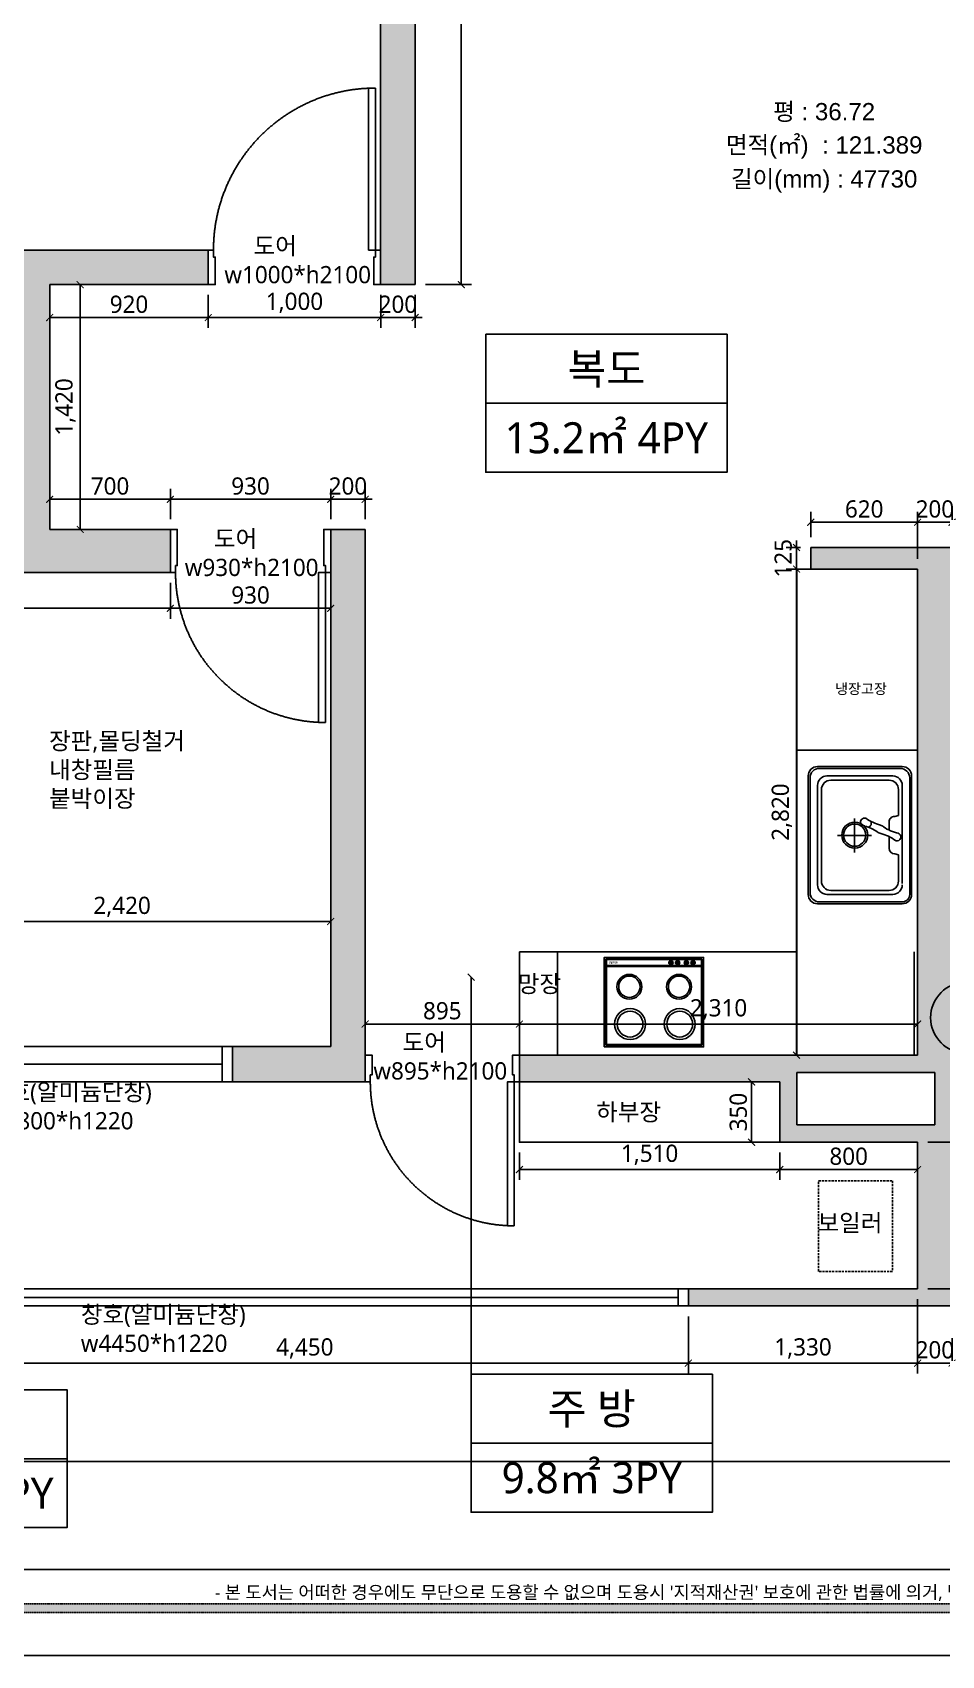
# Model space of a CAD drawing. Header units: millimetres. Extents: x 0 to 460473, y -68369 to 85219.
# Drawn here: x 288485 to 293759, y 26020 to 35436 of the extents above; entities that cross this region are included whole.
import ezdxf
from ezdxf.enums import TextEntityAlignment as Align

# ---------------------------------------------------------------- set-up
doc = ezdxf.new("R2010")
doc.units = ezdxf.units.MM
doc.header["$LTSCALE"] = 50
for name, pattern in [('CENTER2', [28.575, 19.05, -3.175, 3.175, -3.175]), ('HIDDEN', [0.375, 0.25, -0.125]), ('HIDDEN2', [0.1875, 0.125, -0.0625])]:
    doc.linetypes.add(name, pattern=pattern)
doc.layers.add('00', color=7, linetype='Continuous', lineweight=0)
for name, color, linetype in [('CO-FURB-DN', 9, 'Continuous'), ('DIM', 7, 'Continuous'), ('FORM(YOURNAME)-11', 1, 'Continuous'), ('fur', 6, 'Continuous'), ('ha', 8, 'Continuous'), ('hid', 8, 'HIDDEN2'), ('red', 10, 'Continuous'), ('text', 7, 'Continuous'), ('wall', 2, 'Continuous'), ('win', 4, 'Continuous')]:
    doc.layers.add(name, color=color, linetype=linetype)
doc.layers.add('purge', color=190, linetype='Continuous', plot=False)
doc.styles.add('DH-TEXT', font='')
doc.styles.add('N 맑은고딕', font='malgun.ttf')
doc.styles.add('NEW 맑은고딕', font='malgun.ttf')
doc.styles.get("Standard").update_dxf_attribs({"font": 'arial.ttf'})
doc.styles.add('맑은 고딕', font='malgun.ttf')
doc.styles.get('DH-TEXT').set_extended_font_data('HY울릉도L')
doc.dimstyles.new('DH IN40', dxfattribs={"dimscale": 40, "dimtxt": 2.5, "dimasz": 1, "dimexe": 1.5, "dimexo": 1.5, "dimtad": 1, "dimdec": 7, "dimlunit": 6, "dimtxsty": '맑은 고딕', "dimblk": 'ARCHTICK', "dimcen": 2.5, "dimclrd": 256, "dimclre": 256, "dimclrt": 256, "dimadec": 0, "dimazin": 0, "dimtfac": 1, "dimtdec": 7, "dimtix": 1, "dimtmove": 0, "dimatfit": 3, "dimldrblk": 'ARCHTICK', "dimfxl": 1, "dimtfillclr": 1, "dimlwd": -1, "dimlwe": -1, "dimarcsym": 0})

# ---------------------------------------------------------------- blocks, each defined once
blk = doc.blocks.new('FORM-PLAN')
at = {"layer": 'hid'}
h = blk.add_hatch(color=256, dxfattribs=at)
h.dxf.hatch_style = 1
h.paths.add_polyline_path([(-71444, 55115), (10556, 55115), (10556, 54915), (-71444, 54915)])
h.paths.add_polyline_path([(-71444, -2085), (10556, -2085), (10556, -2285), (-71444, -2285)])
at = {"layer": 'Defpoints', "color": 158}
blk.add_line((1346, -1285), (-71444, -1285), dxfattribs=at)
blk.add_lwpolyline([(-69444, 53115), (-64, 53115), (-64, 1215), (-69444, 1215)], close=True, dxfattribs=at)
at = {"layer": 'FORM(YOURNAME)-11', "color": 250}
blk.add_lwpolyline([(-72444, -3285), (11556, -3285), (11556, 56115), (-72444, 56115)], close=True, dxfattribs=at)
at = {"layer": 'hid', "color": 158}
blk.add_lwpolyline([(-71444, -2285), (10556, -2285), (10556, 55115), (-71444, 55115)], close=True, dxfattribs=at)
at = {"layer": 'hid'}
blk.add_lwpolyline([(-71444, -2085), (10556, -2085), (10556, -2285), (-71444, -2285)], close=True, dxfattribs=at)
at = {"layer": '00', "style": 'NEW 맑은고딕'}
for tag, p in [('1', (9905, 18188)), ('2', (9905, 17544)), ('3', (9905, 16257)), ('4', (9905, 14326)), ('5', (9905, 12009)), ('6', (9905, 9757)), ('7', (9905, 7504)), ('8', (9905, 5252)), ('9', (9905, 2999)), ('10', (5655, 811)), ('11', (9905, 747)), ('12', (5655, -1441)), ('13', (9905, -1441))]:
    blk.add_attdef(tag, text='', height=520, dxfattribs=at).set_placement(p, align=Align.MIDDLE_RIGHT)
at = {"layer": 'text', "insert": (-48464, -1667), "char_height": 300, "width": 36067.07, "attachment_point": 1, "style": 'NEW 맑은고딕'}
blk.add_mtext("- 본 도서는 어떠한 경우에도 무단으로 도용할 수 없으며 도용시 '지적재산권' 보호에 관한 법률에 의거, 법적 분쟁이 발생합니다.  또한 본 도서에 관한 모든 저작권은 당사에 있습니다. -", dxfattribs=at)
blk = doc.blocks.new('_ArchTick')
at = {"color": 0, "linetype": 'ByBlock', "const_width": 0.15}
blk.add_lwpolyline([(-0.5, -0.5), (0.5, 0.5)], dxfattribs=at)
blk = doc.blocks.new('FB-021')
at = {"layer": 'CO-FURB-DN', "color": 8}
for p, q in [((-228.9, 399.9), (228.9, 399.9)), ((-265.3, 36.4), (-265.3, 363.6)), ((-228.9, 327.2), (-228.9, 72.7)), ((-187.4, 363.6), (192.6, 363.6)), ((228.9, 327.2), (228.9, 72.7)), ((265.3, 363.6), (265.3, 36.4)), ((228.9, 0), (-228.9, 0)), ((192.6, 36.4), (-192.6, 36.4))]:
    blk.add_line(p, q, dxfattribs=at)
at = {"layer": 'CO-FURB-DN', "color": 251}
for p, q in [((-228.9, 392.7), (221.7, 392.7)), ((-258, 43.6), (-258, 363.6)), ((-76.4, 349), (-178, 349)), ((-76.4, 349), (-72.7, 334.5)), ((76.4, 349), (72.7, 334.5)), ((76.4, 349), (178, 349)), ((258, 356.3), (258, 43.6)), ((-213.8, 313.1), (-213.8, 87.6)), ((-5.1, 312.7), (-51.6, 312.7)), ((50.9, 312.7), (19.7, 312.7)), ((212.3, 313.1), (212.3, 87.6)), ((-1.4, 245.4), (-1.4, 113.5)), ((-67.3, 179.4), (64.6, 179.4)), ((221.7, 7.3), (-221.7, 7.3)), ((178, 50.9), (-177.4, 50.9))]:
    blk.add_line(p, q, dxfattribs=at)
for radius in [50.2, 42.9]:
    blk.add_circle((0.1, 180.1), radius, dxfattribs=at)
at = {"layer": 'CO-FURB-DN', "color": 8}
for centre, radius, start, end in [((-228.9, 363.6), 36.4, 90, 180), ((228.9, 363.6), 36.4, 0, 90), ((-192.6, 327.2), 36.4, 90, 180), ((-6.6, 343), 15.3, 359.24513, 229.30547), ((-131.8, 248.8), 141.7, 13.13942, 38.58818), ((146.6, 375.3), 141.7, 190.55529, 216.41371), ((192.6, 327.2), 36.4, 0, 90), ((43.5, 289.7), 38.3, 193.13942, 216.32134), ((-101.6, 183.1), 141.7, 14.79799, 36.32134), ((1.8, 268.4), 38.3, 16.55093, 36.41371), ((236.7, 338.3), 206.8, 196.55093, 214.00557), ((45.8, 228.7), 15.3, 58.14565, 163.3853), ((50.7, 217.8), 15.3, 174.46116, 18.12318), ((-192.6, 72.7), 36.4, 180, 270), ((192.6, 72.7), 36.4, 270, 0), ((-228.9, 36.4), 36.4, 180, 270), ((228.9, 36.4), 36.4, 270, 0)]:
    blk.add_arc(centre, radius, start, end, dxfattribs=at)
at = {"layer": 'CO-FURB-DN', "color": 251}
for centre, radius, start, end in [((-228.9, 363.6), 29.1, 90, 180), ((221.7, 356.3), 36.4, 0, 90), ((-177.4, 312.7), 36.4, 90, 180), ((-50.9, 334.5), 21.8, 180, 270), ((50.9, 334.5), 21.8, 270, 0), ((176, 312.7), 36.4, 0, 90), ((-176.7, 87.9), 37, 180.4305, 268.96063), ((176, 87.6), 36.4, 270, 0), ((-221.7, 43.6), 36.4, 180, 270), ((221.7, 43.6), 36.4, 270, 0)]:
    blk.add_arc(centre, radius, start, end, dxfattribs=at)
blk = doc.blocks.new('FB-009')
at = {"layer": 'CO-FURB-DN', "color": 251}
for p, q in [((10, 510), (10, 10)), ((278, 510), (10, 510)), ((13.4, 505.2), (13.4, 53.7)), ((275.4, 505.2), (13.4, 505.2)), ((566, 510), (266.8, 510)), ((563.4, 505.2), (266.8, 505.2)), ((563.4, 53.7), (563.4, 505.2)), ((566, 10), (566, 510)), ((10, 50), (278, 50)), ((10, 10), (278, 10)), ((12.2, 46.5), (12.2, 13.4)), ((276.4, 46.5), (12.2, 46.5)), ((12.2, 13.4), (276.4, 13.4)), ((13.4, 53.7), (275.4, 53.7)), ((266.8, 53.7), (563.4, 53.7)), ((266.8, 50), (566, 50)), ((564.4, 46.5), (266.8, 46.5)), ((266.8, 13.4), (564.4, 13.4)), ((266.8, 10), (566, 10)), ((385, 40.6), (385, 21.8)), ((388, 40.6), (388, 21.8)), ((424.2, 40.6), (424.2, 21.8)), ((427.2, 40.6), (427.2, 21.8)), ((474.9, 40.6), (474.9, 21.8)), ((477.9, 40.6), (477.9, 21.8)), ((514, 40.6), (514, 21.8)), ((517, 40.6), (517, 21.8)), ((564.4, 13.4), (564.4, 46.5))]:
    blk.add_line(p, q, dxfattribs=at)
at = {"layer": 'CO-FURB-DN'}
blk.add_lwpolyline([(0, 520), (576, 520), (576, 0), (0, 0)], close=True, dxfattribs=at)
at = {"layer": 'CO-FURB-DN', "color": 251}
for centre, radius in [((149.6, 387.2), 89.9), ((437.6, 387.2), 89.9), ((149.6, 387.2), 74.9), ((437.6, 387.2), 74.9), ((145.8, 170.8), 72), ((145.8, 170.8), 62), ((433.8, 170.8), 72), ((433.8, 170.8), 62), ((386.5, 31.2), 12.5), ((386.5, 31.2), 9.52), ((425.6, 31.2), 12.5), ((425.6, 31.2), 9.52), ((476.3, 31.2), 12.5), ((476.3, 31.2), 9.52), ((515.5, 31.2), 12.5), ((515.5, 31.2), 9.52)]:
    blk.add_circle(centre, radius, dxfattribs=at)
at = {"layer": 'CO-FURB-DN', "color": 251, "style": 'DH-TEXT'}
blk.add_text('Miele', height=15, dxfattribs=at).set_placement((29, 23.1))
blk = doc.blocks.new('*D67')
at = {"layer": 'Defpoints', "color": 0, "transparency": 16777216}
for p in [(290215.1, 30278.1), (287795.1, 30153.1), (290215.1, 30153.1)]:
    blk.add_point(p, dxfattribs=at)
at = {"layer": 'text', "transparency": 16777216}
for p, q in [((287795.1, 30213.1), (287795.1, 30338.1)), ((290215.1, 30213.1), (290215.1, 30338.1)), ((287795.1, 30278.1), (290215.1, 30278.1))]:
    blk.add_line(p, q, dxfattribs=at)
at = {"layer": 'text', "transparency": 16777216, "xscale": 40, "yscale": 40, "zscale": 40, "rotation": 180}
blk.add_blockref('_ArchTick', (287795.1, 30278.1), dxfattribs=at)
at = {"layer": 'text', "transparency": 16777216, "xscale": 40, "yscale": 40, "zscale": 40}
blk.add_blockref('_ArchTick', (290215.1, 30278.1), dxfattribs=at)
at = {"layer": 'text', "transparency": 16777216, "insert": (289005.1, 30363.1), "char_height": 100, "attachment_point": 5, "style": '맑은 고딕'}
blk.add_mtext('2,420', dxfattribs=at)
blk = doc.blocks.new('A$C12b52551')
at = {"layer": 'text'}
for points in [[(0, 800), (1400, 800), (1400, 400), (0, 400)], [(0, 400), (1400, 400), (1400, 0), (0, 0)]]:
    blk.add_lwpolyline(points, close=True, dxfattribs=at)
at = {"layer": 'text', "style": 'NEW 맑은고딕'}
for tag, p in [('공간', (700, 600)), ('현재', (700, 200))]:
    blk.add_attdef(tag, text='', height=180, dxfattribs=at).set_placement(p, align=Align.MIDDLE_CENTER)
blk = doc.blocks.new('*D76')
at = {"layer": 'Defpoints', "color": 0, "transparency": 16777216}
for p in [(291310.1, 28998.1), (292820.1, 28998.1), (291310.1, 28839.6)]:
    blk.add_point(p, dxfattribs=at)
at = {"layer": 'text', "transparency": 16777216}
for p, q in [((291310.1, 28938.1), (291310.1, 28779.6)), ((292820.1, 28938.1), (292820.1, 28779.6)), ((292820.1, 28839.6), (291310.1, 28839.6))]:
    blk.add_line(p, q, dxfattribs=at)
at = {"layer": 'text', "transparency": 16777216, "xscale": 40, "yscale": 40, "zscale": 40, "rotation": 180}
blk.add_blockref('_ArchTick', (291310.1, 28839.6), dxfattribs=at)
at = {"layer": 'text', "transparency": 16777216, "xscale": 40, "yscale": 40, "zscale": 40}
blk.add_blockref('_ArchTick', (292820.1, 28839.6), dxfattribs=at)
at = {"layer": 'text', "transparency": 16777216, "insert": (292065.1, 28924.9), "char_height": 100, "attachment_point": 5, "style": '맑은 고딕'}
blk.add_mtext('1,510', dxfattribs=at)
blk = doc.blocks.new('*U8')
at = {"layer": 'win', "linetype": 'Continuous'}
blk.add_line((60, 150), (4390, 150), dxfattribs=at)
for points in [[(0, 100), (4450, 100), (4450, 200), (0, 200)], [(0, 100), (60, 100), (60, 200), (0, 200)], [(4450, 100), (4390, 100), (4390, 200), (4450, 200)]]:
    blk.add_lwpolyline(points, close=True, dxfattribs=at)
blk = doc.blocks.new('*U55')
at = {"layer": 'win', "linetype": 'Continuous', "transparency": 33554687}
for points in [[(30, 1035), (30, 200), (70, 200), (70, 1035)], [(0, 200), (0, 45), (40, 45), (40, 160), (30, 160), (30, 200)], [(895, 200), (895, 45), (855, 45), (855, 160), (865, 160), (865, 200)]]:
    blk.add_lwpolyline(points, close=True, dxfattribs=at)
at = {"layer": 'win', "linetype": 'CENTER2', "ltscale": 20, "transparency": 33554687}
blk.add_arc((30, 200), 835, 0, 90, dxfattribs=at)
blk = doc.blocks.new('*U56')
at = {"layer": 'win', "linetype": 'Continuous'}
blk.add_line((60, 97.5), (1745, 97.5), dxfattribs=at)
for points in [[(0, -5), (1805, -5), (1805, 200), (0, 200)], [(0, -5), (60, -5), (60, 200), (0, 200)], [(1805, -5), (1745, -5), (1745, 200), (1805, 200)]]:
    blk.add_lwpolyline(points, close=True, dxfattribs=at)
blk = doc.blocks.new('*U57')
at = {"layer": 'win', "linetype": 'Continuous', "transparency": 33554687}
for points in [[(30, 1070), (30, 200), (70, 200), (70, 1070)], [(0, 200), (0, -50), (40, -50), (40, 160), (30, 160), (30, 200)], [(930, 200), (930, -50), (890, -50), (890, 160), (900, 160), (900, 200)]]:
    blk.add_lwpolyline(points, close=True, dxfattribs=at)
at = {"layer": 'win', "linetype": 'CENTER2', "ltscale": 20, "transparency": 33554687}
blk.add_arc((30, 200), 870, 0, 90, dxfattribs=at)
blk = doc.blocks.new('*U58')
at = {"layer": 'win', "linetype": 'Continuous', "transparency": 33554687}
for points in [[(30, 1140), (30, 200), (70, 200), (70, 1140)], [(0, 200), (0, 0), (40, 0), (40, 160), (30, 160), (30, 200)], [(1000, 200), (1000, 0), (960, 0), (960, 160), (970, 160), (970, 200)]]:
    blk.add_lwpolyline(points, close=True, dxfattribs=at)
at = {"layer": 'win', "linetype": 'CENTER2', "ltscale": 20, "transparency": 33554687}
blk.add_arc((30, 200), 940, 0, 90, dxfattribs=at)
blk = doc.blocks.new('*D222')
at = {"layer": 'Defpoints', "color": 0, "transparency": 16777216}
for p in [(287840.1, 28048.1), (292290.1, 28048.1), (292290.1, 27716.6)]:
    blk.add_point(p, dxfattribs=at)
at = {"layer": 'text', "transparency": 16777216}
for p, q in [((287840.1, 27988.1), (287840.1, 27656.6)), ((292290.1, 27988.1), (292290.1, 27656.6)), ((287840.1, 27716.6), (292290.1, 27716.6))]:
    blk.add_line(p, q, dxfattribs=at)
at = {"layer": 'text', "transparency": 16777216, "xscale": 40, "yscale": 40, "zscale": 40, "rotation": 180}
blk.add_blockref('_ArchTick', (287840.1, 27716.6), dxfattribs=at)
at = {"layer": 'text', "transparency": 16777216, "xscale": 40, "yscale": 40, "zscale": 40}
blk.add_blockref('_ArchTick', (292290.1, 27716.6), dxfattribs=at)
at = {"layer": 'text', "transparency": 16777216, "insert": (290065.1, 27801.7), "char_height": 100, "attachment_point": 5, "style": '맑은 고딕'}
blk.add_mtext('4,450', dxfattribs=at)
blk = doc.blocks.new('*D223')
at = {"layer": 'Defpoints', "color": 0, "transparency": 16777216}
for p in [(293620.1, 28148.1), (292290.1, 28048.1), (292290.1, 27716.6)]:
    blk.add_point(p, dxfattribs=at)
at = {"layer": 'text', "transparency": 16777216}
for p, q in [((293620.1, 28088.1), (293620.1, 27656.6)), ((292290.1, 27988.1), (292290.1, 27656.6)), ((293620.1, 27716.6), (292290.1, 27716.6))]:
    blk.add_line(p, q, dxfattribs=at)
at = {"layer": 'text', "transparency": 16777216, "xscale": 40, "yscale": 40, "zscale": 40, "rotation": 180}
blk.add_blockref('_ArchTick', (292290.1, 27716.6), dxfattribs=at)
at = {"layer": 'text', "transparency": 16777216, "xscale": 40, "yscale": 40, "zscale": 40}
blk.add_blockref('_ArchTick', (293620.1, 27716.6), dxfattribs=at)
at = {"layer": 'text', "transparency": 16777216, "insert": (292955.1, 27801.9), "char_height": 100, "attachment_point": 5, "style": '맑은 고딕'}
blk.add_mtext('1,330', dxfattribs=at)
blk = doc.blocks.new('*D215')
at = {"layer": 'Defpoints', "color": 0, "transparency": 16777216}
for p in [(293620.1, 28148.1), (293820.1, 28048.1), (293820.1, 27716.6)]:
    blk.add_point(p, dxfattribs=at)
at = {"layer": 'text', "transparency": 16777216}
for p, q in [((293620.1, 28088.1), (293620.1, 27656.6)), ((293820.1, 27988.1), (293820.1, 27656.6)), ((293620.1, 27716.6), (293580.1, 27716.6)), ((293620.1, 27716.6), (293820.1, 27716.6)), ((293820.1, 27716.6), (293860.1, 27716.6))]:
    blk.add_line(p, q, dxfattribs=at)
at = {"layer": 'text', "transparency": 16777216, "xscale": 40, "yscale": 40, "zscale": 40}
blk.add_blockref('_ArchTick', (293620.1, 27716.6), dxfattribs=at)
at = {"layer": 'text', "transparency": 16777216, "xscale": 40, "yscale": 40, "zscale": 40, "rotation": 180}
blk.add_blockref('_ArchTick', (293820.1, 27716.6), dxfattribs=at)
at = {"layer": 'text', "transparency": 16777216, "insert": (293720.1, 27793.3), "char_height": 100, "attachment_point": 5, "style": '맑은 고딕'}
blk.add_mtext('200', dxfattribs=at)
blk = doc.blocks.new('*D183')
at = {"layer": 'Defpoints', "color": 0, "transparency": 16777216}
for p in [(293620.1, 28998.1), (293620.1, 28148.1), (293992, 28148.1)]:
    blk.add_point(p, dxfattribs=at)
at = {"layer": 'text', "transparency": 16777216}
for p, q in [((293680.1, 28998.1), (294052, 28998.1)), ((293992, 28998.1), (293992, 28148.1)), ((293680.1, 28148.1), (294052, 28148.1))]:
    blk.add_line(p, q, dxfattribs=at)
at = {"layer": 'text', "transparency": 16777216, "xscale": 40, "yscale": 40, "zscale": 40}
for p, rotation in [((293992, 28998.1), 90), ((293992, 28148.1), 270)]:
    blk.add_blockref('_ArchTick', p, dxfattribs=dict(at, rotation=rotation))
at = {"layer": 'text', "transparency": 16777216, "insert": (293915.3, 28573.1), "char_height": 100, "attachment_point": 5, "rotation": 90, "style": '맑은 고딕'}
blk.add_mtext('850', dxfattribs=at)
blk = doc.blocks.new('*D184')
at = {"layer": 'Defpoints', "color": 0, "transparency": 16777216}
for p in [(292820.1, 29348.1), (292656.8, 28998.1), (292820.1, 28998.1)]:
    blk.add_point(p, dxfattribs=at)
at = {"layer": 'text', "transparency": 16777216}
for p, q in [((292760.1, 29348.1), (292596.8, 29348.1)), ((292656.8, 29348.1), (292656.8, 28998.1)), ((292760.1, 28998.1), (292596.8, 28998.1))]:
    blk.add_line(p, q, dxfattribs=at)
at = {"layer": 'text', "transparency": 16777216, "xscale": 40, "yscale": 40, "zscale": 40}
for p, rotation in [((292656.8, 29348.1), 90), ((292656.8, 28998.1), 270)]:
    blk.add_blockref('_ArchTick', p, dxfattribs=dict(at, rotation=rotation))
at = {"layer": 'text', "transparency": 16777216, "insert": (292580.1, 29173.1), "char_height": 100, "attachment_point": 5, "rotation": 90, "style": '맑은 고딕'}
blk.add_mtext('350', dxfattribs=at)
blk = doc.blocks.new('*D228')
at = {"layer": 'Defpoints', "color": 0, "transparency": 16777216}
for p in [(292820.1, 28998.1), (293620.1, 28998.1), (293620.1, 28839.6)]:
    blk.add_point(p, dxfattribs=at)
at = {"layer": 'text', "transparency": 16777216}
for p, q in [((292820.1, 28938.1), (292820.1, 28779.6)), ((293620.1, 28938.1), (293620.1, 28779.6)), ((292820.1, 28839.6), (293620.1, 28839.6))]:
    blk.add_line(p, q, dxfattribs=at)
at = {"layer": 'text', "transparency": 16777216, "xscale": 40, "yscale": 40, "zscale": 40, "rotation": 180}
blk.add_blockref('_ArchTick', (292820.1, 28839.6), dxfattribs=at)
at = {"layer": 'text', "transparency": 16777216, "xscale": 40, "yscale": 40, "zscale": 40}
blk.add_blockref('_ArchTick', (293620.1, 28839.6), dxfattribs=at)
at = {"layer": 'text', "transparency": 16777216, "insert": (293220.1, 28916.2), "char_height": 100, "attachment_point": 5, "style": '맑은 고딕'}
blk.add_mtext('800', dxfattribs=at)
blk = doc.blocks.new('*D229')
at = {"layer": 'Defpoints', "color": 0, "transparency": 16777216}
for p in [(290705.1, 37503.1), (290705.1, 33973.1), (290972.9, 33973.1)]:
    blk.add_point(p, dxfattribs=at)
at = {"layer": 'text', "transparency": 16777216}
for p, q in [((290765.1, 37503.1), (291032.9, 37503.1)), ((290972.9, 37503.1), (290972.9, 33973.1)), ((290765.1, 33973.1), (291032.9, 33973.1))]:
    blk.add_line(p, q, dxfattribs=at)
at = {"layer": 'text', "transparency": 16777216, "xscale": 40, "yscale": 40, "zscale": 40}
for p, rotation in [((290972.9, 37503.1), 90), ((290972.9, 33973.1), 270)]:
    blk.add_blockref('_ArchTick', p, dxfattribs=dict(at, rotation=rotation))
at = {"layer": 'text', "transparency": 16777216, "insert": (290887.8, 35738.1), "char_height": 100, "attachment_point": 5, "rotation": 90, "style": '맑은 고딕'}
blk.add_mtext('3,530', dxfattribs=at)
blk = doc.blocks.new('*D172')
at = {"layer": 'Defpoints', "color": 0, "transparency": 16777216}
for p in [(293000.1, 32594.4), (293000.1, 32448.1), (293620.1, 32323.1)]:
    blk.add_point(p, dxfattribs=at)
at = {"layer": 'text', "transparency": 16777216}
for p, q in [((293000.1, 32508.1), (293000.1, 32654.4)), ((293620.1, 32594.4), (293000.1, 32594.4)), ((293620.1, 32383.1), (293620.1, 32654.4))]:
    blk.add_line(p, q, dxfattribs=at)
at = {"layer": 'text', "transparency": 16777216, "xscale": 40, "yscale": 40, "zscale": 40, "rotation": 180}
blk.add_blockref('_ArchTick', (293000.1, 32594.4), dxfattribs=at)
at = {"layer": 'text', "transparency": 16777216, "xscale": 40, "yscale": 40, "zscale": 40}
blk.add_blockref('_ArchTick', (293620.1, 32594.4), dxfattribs=at)
at = {"layer": 'text', "transparency": 16777216, "insert": (293310.1, 32671), "char_height": 100, "attachment_point": 5, "style": '맑은 고딕'}
blk.add_mtext('620', dxfattribs=at)
blk = doc.blocks.new('*D173')
at = {"layer": 'Defpoints', "color": 0, "transparency": 16777216}
for p in [(293820.1, 32594.4), (293820.1, 32448.1), (293620.1, 32323.1)]:
    blk.add_point(p, dxfattribs=at)
at = {"layer": 'text', "transparency": 16777216}
for p, q in [((293620.1, 32594.4), (293580.1, 32594.4)), ((293620.1, 32383.1), (293620.1, 32654.4)), ((293620.1, 32594.4), (293820.1, 32594.4)), ((293820.1, 32508.1), (293820.1, 32654.4)), ((293820.1, 32594.4), (293860.1, 32594.4))]:
    blk.add_line(p, q, dxfattribs=at)
at = {"layer": 'text', "transparency": 16777216, "xscale": 40, "yscale": 40, "zscale": 40}
blk.add_blockref('_ArchTick', (293620.1, 32594.4), dxfattribs=at)
at = {"layer": 'text', "transparency": 16777216, "xscale": 40, "yscale": 40, "zscale": 40, "rotation": 180}
blk.add_blockref('_ArchTick', (293820.1, 32594.4), dxfattribs=at)
at = {"layer": 'text', "transparency": 16777216, "insert": (293720.1, 32671), "char_height": 100, "attachment_point": 5, "style": '맑은 고딕'}
blk.add_mtext('200', dxfattribs=at)
blk = doc.blocks.new('*D185')
at = {"layer": 'Defpoints', "color": 0, "transparency": 16777216}
for p in [(292917.6, 32323.1), (293620.1, 32323.1), (293620.1, 29503.1)]:
    blk.add_point(p, dxfattribs=at)
at = {"layer": 'text', "transparency": 16777216}
for p, q in [((293560.1, 32323.1), (292857.6, 32323.1)), ((292917.6, 29503.1), (292917.6, 32323.1)), ((293560.1, 29503.1), (292857.6, 29503.1))]:
    blk.add_line(p, q, dxfattribs=at)
at = {"layer": 'text', "transparency": 16777216, "xscale": 40, "yscale": 40, "zscale": 40}
for p, rotation in [((292917.6, 32323.1), 90), ((292917.6, 29503.1), 270)]:
    blk.add_blockref('_ArchTick', p, dxfattribs=dict(at, rotation=rotation))
at = {"layer": 'text', "transparency": 16777216, "insert": (292832.5, 30913.1), "char_height": 100, "attachment_point": 5, "rotation": 90, "style": '맑은 고딕'}
blk.add_mtext('2,820', dxfattribs=at)
blk = doc.blocks.new('*D159')
at = {"layer": 'Defpoints', "color": 0, "transparency": 16777216}
for p in [(293000.1, 32448.1), (292917.6, 32323.1), (293000.1, 32323.1)]:
    blk.add_point(p, dxfattribs=at)
at = {"layer": 'text', "transparency": 16777216}
for p, q in [((292917.6, 32448.1), (292917.6, 32488.1)), ((292940.1, 32448.1), (292857.6, 32448.1)), ((292917.6, 32448.1), (292917.6, 32323.1)), ((292940.1, 32323.1), (292857.6, 32323.1)), ((292917.6, 32323.1), (292917.6, 32283.1))]:
    blk.add_line(p, q, dxfattribs=at)
at = {"layer": 'text', "transparency": 16777216, "xscale": 40, "yscale": 40, "zscale": 40}
for p, rotation in [((292917.6, 32448.1), 270), ((292917.6, 32323.1), 90)]:
    blk.add_blockref('_ArchTick', p, dxfattribs=dict(at, rotation=rotation))
at = {"layer": 'text', "transparency": 16777216, "insert": (292840.6, 32385.6), "char_height": 100, "attachment_point": 5, "rotation": 90, "style": '맑은 고딕'}
blk.add_mtext('125', dxfattribs=at)
blk = doc.blocks.new('*D160')
at = {"layer": 'Defpoints', "color": 0, "transparency": 16777216}
for p in [(291310.1, 29683.7), (291310.1, 29503.1), (293620.1, 29503.1)]:
    blk.add_point(p, dxfattribs=at)
at = {"layer": 'text', "transparency": 16777216}
for p, q in [((291310.1, 29563.1), (291310.1, 29743.7)), ((293620.1, 29683.7), (291310.1, 29683.7)), ((293620.1, 29563.1), (293620.1, 29743.7))]:
    blk.add_line(p, q, dxfattribs=at)
at = {"layer": 'text', "transparency": 16777216, "xscale": 40, "yscale": 40, "zscale": 40, "rotation": 180}
blk.add_blockref('_ArchTick', (291310.1, 29683.7), dxfattribs=at)
at = {"layer": 'text', "transparency": 16777216, "xscale": 40, "yscale": 40, "zscale": 40}
blk.add_blockref('_ArchTick', (293620.1, 29683.7), dxfattribs=at)
at = {"layer": 'text', "transparency": 16777216, "insert": (292465.1, 29769), "char_height": 100, "attachment_point": 5, "style": '맑은 고딕'}
blk.add_mtext('2,310', dxfattribs=at)
blk = doc.blocks.new('*D161')
at = {"layer": 'Defpoints', "color": 0, "transparency": 16777216}
for p in [(290415.1, 29683.7), (290415.1, 29503.1), (291310.1, 29503.1)]:
    blk.add_point(p, dxfattribs=at)
at = {"layer": 'text', "transparency": 16777216}
for p, q in [((290415.1, 29563.1), (290415.1, 29743.7)), ((291310.1, 29683.7), (290415.1, 29683.7)), ((291310.1, 29563.1), (291310.1, 29743.7))]:
    blk.add_line(p, q, dxfattribs=at)
at = {"layer": 'text', "transparency": 16777216, "xscale": 40, "yscale": 40, "zscale": 40, "rotation": 180}
blk.add_blockref('_ArchTick', (290415.1, 29683.7), dxfattribs=at)
at = {"layer": 'text', "transparency": 16777216, "xscale": 40, "yscale": 40, "zscale": 40}
blk.add_blockref('_ArchTick', (291310.1, 29683.7), dxfattribs=at)
at = {"layer": 'text', "transparency": 16777216, "insert": (290862.6, 29760.4), "char_height": 100, "attachment_point": 5, "style": '맑은 고딕'}
blk.add_mtext('895', dxfattribs=at)
blk = doc.blocks.new('*D188')
at = {"layer": 'Defpoints', "color": 0, "transparency": 16777216}
for p in [(289285.1, 32727.5), (288585.1, 32553.1), (289285.1, 32553.1)]:
    blk.add_point(p, dxfattribs=at)
at = {"layer": 'text', "transparency": 16777216}
for p, q in [((288585.1, 32613.1), (288585.1, 32787.5)), ((289285.1, 32613.1), (289285.1, 32787.5)), ((288585.1, 32727.5), (289285.1, 32727.5))]:
    blk.add_line(p, q, dxfattribs=at)
at = {"layer": 'text', "transparency": 16777216, "xscale": 40, "yscale": 40, "zscale": 40, "rotation": 180}
blk.add_blockref('_ArchTick', (288585.1, 32727.5), dxfattribs=at)
at = {"layer": 'text', "transparency": 16777216, "xscale": 40, "yscale": 40, "zscale": 40}
blk.add_blockref('_ArchTick', (289285.1, 32727.5), dxfattribs=at)
at = {"layer": 'text', "transparency": 16777216, "insert": (288935.1, 32804.2), "char_height": 100, "attachment_point": 5, "style": '맑은 고딕'}
blk.add_mtext('700', dxfattribs=at)
blk = doc.blocks.new('*D189')
at = {"layer": 'Defpoints', "color": 0, "transparency": 16777216}
for p in [(290215.1, 32727.5), (289285.1, 32553.1), (290215.1, 32553.1)]:
    blk.add_point(p, dxfattribs=at)
at = {"layer": 'text', "transparency": 16777216}
for p, q in [((289285.1, 32613.1), (289285.1, 32787.5)), ((290215.1, 32613.1), (290215.1, 32787.5)), ((289285.1, 32727.5), (290215.1, 32727.5))]:
    blk.add_line(p, q, dxfattribs=at)
at = {"layer": 'text', "transparency": 16777216, "xscale": 40, "yscale": 40, "zscale": 40, "rotation": 180}
blk.add_blockref('_ArchTick', (289285.1, 32727.5), dxfattribs=at)
at = {"layer": 'text', "transparency": 16777216, "xscale": 40, "yscale": 40, "zscale": 40}
blk.add_blockref('_ArchTick', (290215.1, 32727.5), dxfattribs=at)
at = {"layer": 'text', "transparency": 16777216, "insert": (289750.1, 32804.2), "char_height": 100, "attachment_point": 5, "style": '맑은 고딕'}
blk.add_mtext('930', dxfattribs=at)
blk = doc.blocks.new('*D190')
at = {"layer": 'Defpoints', "color": 0, "transparency": 16777216}
for p in [(290415.1, 32727.5), (290215.1, 32553.1), (290415.1, 32553.1)]:
    blk.add_point(p, dxfattribs=at)
at = {"layer": 'text', "transparency": 16777216}
for p, q in [((290215.1, 32613.1), (290215.1, 32787.5)), ((290415.1, 32613.1), (290415.1, 32787.5)), ((290215.1, 32727.5), (290175.1, 32727.5)), ((290215.1, 32727.5), (290415.1, 32727.5)), ((290415.1, 32727.5), (290455.1, 32727.5))]:
    blk.add_line(p, q, dxfattribs=at)
at = {"layer": 'text', "transparency": 16777216, "xscale": 40, "yscale": 40, "zscale": 40}
blk.add_blockref('_ArchTick', (290215.1, 32727.5), dxfattribs=at)
at = {"layer": 'text', "transparency": 16777216, "xscale": 40, "yscale": 40, "zscale": 40, "rotation": 180}
blk.add_blockref('_ArchTick', (290415.1, 32727.5), dxfattribs=at)
at = {"layer": 'text', "transparency": 16777216, "insert": (290315.1, 32804.2), "char_height": 100, "attachment_point": 5, "style": '맑은 고딕'}
blk.add_mtext('200', dxfattribs=at)
blk = doc.blocks.new('*D191')
at = {"layer": 'Defpoints', "color": 0, "transparency": 16777216}
for p in [(288585.1, 33973.1), (288585.1, 32553.1), (288761.9, 32553.1)]:
    blk.add_point(p, dxfattribs=at)
at = {"layer": 'text', "transparency": 16777216}
for p, q in [((288645.1, 33973.1), (288821.9, 33973.1)), ((288761.9, 33973.1), (288761.9, 32553.1)), ((288645.1, 32553.1), (288821.9, 32553.1))]:
    blk.add_line(p, q, dxfattribs=at)
at = {"layer": 'text', "transparency": 16777216, "xscale": 40, "yscale": 40, "zscale": 40}
for p, rotation in [((288761.9, 33973.1), 90), ((288761.9, 32553.1), 270)]:
    blk.add_blockref('_ArchTick', p, dxfattribs=dict(at, rotation=rotation))
at = {"layer": 'text', "transparency": 16777216, "insert": (288676.6, 33263.1), "char_height": 100, "attachment_point": 5, "rotation": 90, "style": '맑은 고딕'}
blk.add_mtext('1,420', dxfattribs=at)
blk = doc.blocks.new('*D192')
at = {"layer": 'Defpoints', "color": 0, "transparency": 16777216}
for p in [(288585.1, 33973.1), (289505.1, 33973.1), (289505.1, 33781.9)]:
    blk.add_point(p, dxfattribs=at)
at = {"layer": 'text', "transparency": 16777216}
for p, q in [((288585.1, 33913.1), (288585.1, 33721.9)), ((289505.1, 33913.1), (289505.1, 33721.9)), ((288585.1, 33781.9), (289505.1, 33781.9))]:
    blk.add_line(p, q, dxfattribs=at)
at = {"layer": 'text', "transparency": 16777216, "xscale": 40, "yscale": 40, "zscale": 40, "rotation": 180}
blk.add_blockref('_ArchTick', (288585.1, 33781.9), dxfattribs=at)
at = {"layer": 'text', "transparency": 16777216, "xscale": 40, "yscale": 40, "zscale": 40}
blk.add_blockref('_ArchTick', (289505.1, 33781.9), dxfattribs=at)
at = {"layer": 'text', "transparency": 16777216, "insert": (289045.1, 33858.6), "char_height": 100, "attachment_point": 5, "style": '맑은 고딕'}
blk.add_mtext('920', dxfattribs=at)
blk = doc.blocks.new('*D193')
at = {"layer": 'Defpoints', "color": 0, "transparency": 16777216}
for p in [(289505.1, 33973.1), (290505.1, 33973.1), (290505.1, 33781.9)]:
    blk.add_point(p, dxfattribs=at)
at = {"layer": 'text', "transparency": 16777216}
for p, q in [((289505.1, 33913.1), (289505.1, 33721.9)), ((290505.1, 33913.1), (290505.1, 33721.9)), ((289505.1, 33781.9), (290505.1, 33781.9))]:
    blk.add_line(p, q, dxfattribs=at)
at = {"layer": 'text', "transparency": 16777216, "xscale": 40, "yscale": 40, "zscale": 40, "rotation": 180}
blk.add_blockref('_ArchTick', (289505.1, 33781.9), dxfattribs=at)
at = {"layer": 'text', "transparency": 16777216, "xscale": 40, "yscale": 40, "zscale": 40}
blk.add_blockref('_ArchTick', (290505.1, 33781.9), dxfattribs=at)
at = {"layer": 'text', "transparency": 16777216, "insert": (290005.1, 33867.2), "char_height": 100, "attachment_point": 5, "style": '맑은 고딕'}
blk.add_mtext('1,000', dxfattribs=at)
blk = doc.blocks.new('*D194')
at = {"layer": 'Defpoints', "color": 0, "transparency": 16777216}
for p in [(290505.1, 33973.1), (290705.1, 33973.1), (290705.1, 33781.9)]:
    blk.add_point(p, dxfattribs=at)
at = {"layer": 'text', "transparency": 16777216}
for p, q in [((290505.1, 33913.1), (290505.1, 33721.9)), ((290705.1, 33913.1), (290705.1, 33721.9)), ((290505.1, 33781.9), (290465.1, 33781.9)), ((290505.1, 33781.9), (290705.1, 33781.9)), ((290705.1, 33781.9), (290745.1, 33781.9))]:
    blk.add_line(p, q, dxfattribs=at)
at = {"layer": 'text', "transparency": 16777216, "xscale": 40, "yscale": 40, "zscale": 40}
blk.add_blockref('_ArchTick', (290505.1, 33781.9), dxfattribs=at)
at = {"layer": 'text', "transparency": 16777216, "xscale": 40, "yscale": 40, "zscale": 40, "rotation": 180}
blk.add_blockref('_ArchTick', (290705.1, 33781.9), dxfattribs=at)
at = {"layer": 'text', "transparency": 16777216, "insert": (290605.1, 33858.6), "char_height": 100, "attachment_point": 5, "style": '맑은 고딕'}
blk.add_mtext('200', dxfattribs=at)
blk = doc.blocks.new('*D196')
at = {"layer": 'Defpoints', "color": 0, "transparency": 16777216}
for p in [(287145.1, 32303.1), (289285.1, 32303.1), (289285.1, 32095.2)]:
    blk.add_point(p, dxfattribs=at)
at = {"layer": 'text', "transparency": 16777216}
for p, q in [((287145.1, 32243.1), (287145.1, 32035.2)), ((289285.1, 32243.1), (289285.1, 32035.2)), ((287145.1, 32095.2), (289285.1, 32095.2))]:
    blk.add_line(p, q, dxfattribs=at)
at = {"layer": 'text', "transparency": 16777216, "xscale": 40, "yscale": 40, "zscale": 40, "rotation": 180}
blk.add_blockref('_ArchTick', (287145.1, 32095.2), dxfattribs=at)
at = {"layer": 'text', "transparency": 16777216, "xscale": 40, "yscale": 40, "zscale": 40}
blk.add_blockref('_ArchTick', (289285.1, 32095.2), dxfattribs=at)
at = {"layer": 'text', "transparency": 16777216, "insert": (288215.1, 32180.6), "char_height": 100, "attachment_point": 5, "style": '맑은 고딕'}
blk.add_mtext('2,140', dxfattribs=at)
blk = doc.blocks.new('*D162')
at = {"layer": 'Defpoints', "color": 0, "transparency": 16777216}
for p in [(289285.1, 32303.1), (290215.1, 32303.1), (290215.1, 32095.2)]:
    blk.add_point(p, dxfattribs=at)
at = {"layer": 'text', "transparency": 16777216}
for p, q in [((289285.1, 32243.1), (289285.1, 32035.2)), ((290215.1, 32243.1), (290215.1, 32035.2)), ((289285.1, 32095.2), (290215.1, 32095.2))]:
    blk.add_line(p, q, dxfattribs=at)
at = {"layer": 'text', "transparency": 16777216, "xscale": 40, "yscale": 40, "zscale": 40, "rotation": 180}
blk.add_blockref('_ArchTick', (289285.1, 32095.2), dxfattribs=at)
at = {"layer": 'text', "transparency": 16777216, "xscale": 40, "yscale": 40, "zscale": 40}
blk.add_blockref('_ArchTick', (290215.1, 32095.2), dxfattribs=at)
at = {"layer": 'text', "transparency": 16777216, "insert": (289750.1, 32171.9), "char_height": 100, "attachment_point": 5, "style": '맑은 고딕'}
blk.add_mtext('930', dxfattribs=at)

msp = doc.modelspace()

# ---------------------------------------------------------------- hatches: boundary and pattern name
at = {"layer": 'ha'}
h = msp.add_hatch(color=256, dxfattribs=at)
h.dxf.hatch_style = 1
h.paths.add_polyline_path([(295620.05361322, 31168.14407791), (295620.05361322, 32938.14407791), (295420.05361322, 32938.14407791), (295420.05361322, 31168.14407791), (294820.05361322, 31168.14407791), (294820.05361322, 30968.14407791), (297890.05361322, 30968.14407791), (297890.05361322, 32738.14407791), (298490.05361322, 32743.14407791), (298490.05361322, 34518.14407791), (299275.05361322, 34518.14407791), (299275.05361322, 38903.14407791), (298190.05361322, 38903.14407791), (298190.05361322, 38803.14407791), (299075.05361322, 38803.14407791), (299075.05361322, 37703.14407791), (298410.05361322, 37703.14407791), (298410.05361322, 37503.14407791), (299075.05361322, 37503.14407791), (299075.05361322, 34718.14407791), (296990.05361322, 34718.14407791), (296990.05361322, 34518.14407791), (298290.05361322, 34518.14407791), (298290.05361322, 33318.14407791), (296410.05361322, 33318.14407791), (296410.05361322, 32738.14407791), (297790.05361322, 32738.14407791), (297790.05361322, 31168.14407791)])
h.paths.add_polyline_path([(295790.05361322, 38903.14407791), (295790.05361322, 38803.14407791), (295790.05361322, 37703.14407791), (294955.05361322, 37703.14407791), (294955.05361322, 37503.14407791), (295790.05361322, 37503.14407791), (295790.05361322, 34518.14407791), (295990.05361322, 34518.14407791), (295990.05361322, 34718.14407791), (295990.05361322, 38903.14407791)], flags=17)
h.paths.add_polyline_path([(290065.05361322, 37703.14407791), (290065.05361322, 37503.14407791), (290505.05361322, 37503.14407791), (290505.05361322, 33973.14407791), (290705.05361322, 33973.14407791), (290705.05361322, 37503.14407791), (291925.05361322, 37503.14407791), (291925.05361322, 37703.14407791)])
h.paths.add_polyline_path([(290415.4581109, 38903.14407791), (290415.4581109, 38803.14407791), (291355.05361322, 38803.14407791), (291355.05361322, 38903.14407791)])
h.paths.add_polyline_path([(288185.05361322, 34173.14407791), (288185.05361322, 33973.14407791), (288385.05361322, 33973.14407791), (288385.05361322, 32553.14407791), (287125.05361322, 32553.14407791), (287125.05361322, 33973.14407791), (287365.05361322, 33973.14407791), (287365.05361322, 34173.14407791), (286465.05361322, 34173.14407791), (286465.05361322, 37503.14407791), (287365.05361322, 37503.14407791), (287365.05361322, 37703.14407791), (286465.05361322, 37703.14407791), (286465.05361322, 38803.14407791), (287465.05361322, 38803.14407791), (287465.05361322, 38903.14407791), (286265.05361322, 38903.14407791), (286265.05361322, 33973.14407791), (286945.05361322, 33973.14407791), (286945.05361322, 28048.14407791), (287840.05361322, 28048.14407791), (287840.05361322, 28148.14407791), (287145.05361322, 28148.14407791), (287145.05361322, 29348.14407791), (287840.05361322, 29348.14407791), (287840.05361322, 29553.14407791), (287145.05361322, 29553.14407791), (287145.05361322, 32303.14407791), (289285.05361322, 32303.14407791), (289285.05361322, 32553.14407791), (288585.05361322, 32553.14407791), (288585.05361322, 33973.14407791), (289505.05361322, 33973.14407791), (289505.05361322, 34173.14407791)])
h = msp.add_hatch(color=256, dxfattribs=at)
h.dxf.hatch_style = 1
h.paths.add_polyline_path([(290415.05361322, 32553.14407791), (290215.05361322, 32553.14407791), (290215.05361322, 32303.14407791), (290215.05361322, 29553.14407791), (289645.05361322, 29553.14407791), (289645.05361322, 29348.14407791), (290415.05361322, 29348.14407791), (290415.05361322, 29503.14407791)])
h = msp.add_hatch(color=256, dxfattribs=at)
h.dxf.hatch_style = 1
h.paths.add_polyline_path([(293000.05361322, 32448.14407791), (293000.05361322, 32323.14407791), (293620.05361322, 32323.14407791), (293620.05361322, 29503.14407791), (291310.05361322, 29503.14407791), (291310.05361322, 29348.14407791), (292820.05361322, 29348.14407791), (292820.05361322, 28998.14407791), (293620.05361322, 28998.14407791), (293620.05361322, 28148.14407791), (292290.05361322, 28148.14407791), (292290.05361322, 28048.14407791), (293820.05361322, 28048.14407791), (293820.05361322, 29198.14407791), (293820.05361322, 32448.14407791)])
h.paths.add_polyline_path([(293720.05361322, 29403.14407791), (293720.05361322, 29098.14407791), (292920.05361322, 29098.14407791), (292920.05361322, 29403.14407791)], flags=16)

# ---------------------------------------------------------------- linework, layer by layer
at = {"layer": 'fur'}
for p, q in [((293620.05361322, 32323.14407791), (292920.05361322, 32323.14407791)), ((292920.05361322, 32323.14407791), (292920.05361322, 29503.14407791)), ((293620.05361322, 29503.14407791), (293620.05361322, 32323.14407791)), ((293620.05361322, 31273.14407791), (292920.05361322, 31273.14407791)), ((292920.05361322, 30103.14407791), (291310.05361322, 30103.14407791)), ((291310.05361322, 30103.14407791), (291310.05361322, 29503.14407791)), ((291530.05361322, 30103.14407791), (291530.05361322, 29503.14407791)), ((292920.05361322, 29503.14407791), (292920.05361322, 30103.14407791)), ((293600.05361322, 30103.14407791), (293600.05361322, 29503.14407791)), ((291310.05361322, 29503.14407791), (292920.05361322, 29503.14407791)), ((292920.05361322, 29503.14407791), (293620.05361322, 29503.14407791))]:
    msp.add_line(p, q, dxfattribs=at)
msp.add_lwpolyline([(291310.05361322, 29348.14407791), (292820.05361322, 29348.14407791), (292820.05361322, 28998.14407791), (291310.05361322, 28998.14407791)], close=True, dxfattribs=at)
at = {"layer": 'ha', "linetype": 'HIDDEN'}
msp.add_lwpolyline([(293045.92640122, 28773.82182591), (293474.06144809, 28773.82182591), (293474.06144809, 28249.13604297), (293045.92640122, 28249.13604297)], close=True, dxfattribs=at)
at = {"layer": 'purge'}
msp.add_line((290415.05361322, 32448.14407791), (290415.05361322, 32553.14407791), dxfattribs=at)
at = {"layer": 'red'}
msp.add_circle((293901.91081794, 29720.59807799), 206.52567464, dxfattribs=at)
at = {"layer": 'wall'}
for p, q in [((290505.05361322, 37503.14407791), (290505.05361322, 33973.14407791)), ((290705.05361322, 33973.14407791), (290705.05361322, 37503.14407791)), ((288185.05361322, 34173.14407791), (289505.05361322, 34173.14407791)), ((289505.05361322, 34173.14407791), (289505.05361322, 33973.14407791)), ((288585.05361322, 33973.14407791), (289505.05361322, 33973.14407791)), ((288585.05361322, 33973.14407791), (288585.05361322, 32553.14407791)), ((290505.05361322, 33973.14407791), (290705.05361322, 33973.14407791)), ((288585.05361322, 32553.14407791), (289285.05361322, 32553.14407791)), ((289285.05361322, 32553.14407791), (289285.05361322, 32303.14407791)), ((290215.05361322, 32553.14407791), (290415.05361322, 32553.14407791)), ((290215.05361322, 32553.14407791), (290215.05361322, 29553.14407791)), ((290415.05361322, 32553.14407791), (290415.05361322, 29348.14407791)), ((293000.05361322, 32448.14407791), (293820.05361322, 32448.14407791)), ((293000.05361322, 32323.14407791), (293000.05361322, 32448.14407791)), ((287145.05361322, 32303.14407791), (289285.05361322, 32303.14407791)), ((293000.05361322, 32323.14407791), (293620.05361322, 32323.14407791)), ((293620.05361322, 32323.14407791), (293620.05361322, 29503.14407791)), ((289645.05361322, 29553.14407791), (290215.05361322, 29553.14407791)), ((289645.05361322, 29553.14407791), (289645.05361322, 29348.14407791)), ((291310.05361322, 29503.14407791), (293620.05361322, 29503.14407791)), ((291310.05361322, 29503.14407791), (291310.05361322, 29348.14407791)), ((292920.05361322, 29403.14407791), (292920.05361322, 29098.14407791)), ((292920.05361322, 29403.14407791), (293720.05361322, 29403.14407791)), ((293720.05361322, 29403.14407791), (293720.05361322, 29098.14407791)), ((289645.05361322, 29348.14407791), (290415.05361322, 29348.14407791)), ((291310.05361322, 29348.14407791), (292820.05361322, 29348.14407791)), ((292820.05361322, 29348.14407791), (292820.05361322, 28998.14407791)), ((292920.05361322, 29098.14407791), (293720.05361322, 29098.14407791)), ((292820.05361322, 28998.14407791), (293620.05361322, 28998.14407791)), ((293620.05361322, 28998.14407791), (293620.05361322, 28148.14407791)), ((292290.05361322, 28148.14407791), (293620.05361322, 28148.14407791)), ((292290.05361322, 28148.14407791), (292290.05361322, 28048.14407791)), ((292290.05361322, 28048.14407791), (293820.05361322, 28048.14407791))]:
    msp.add_line(p, q, dxfattribs=at)

# ---------------------------------------------------------------- block references
at = {"xscale": 0.2500000000000001, "yscale": 0.2500000000000001, "zscale": 0.2500000000000001}
msp.add_blockref('FORM-PLAN', (301659.62103197, 26841.61248151), dxfattribs=at)
at = {"layer": 'CO-FURB-DN', "xscale": -1.500205058099792, "yscale": 1.500205058099792, "zscale": 1.500205058099792, "rotation": 270}
msp.add_blockref('FB-021', (292985.19992105, 30779.36828266), dxfattribs=at)
at = {"layer": 'CO-FURB-DN', "xscale": -1, "rotation": 180}
msp.add_blockref('FB-009', (291802.25326114, 30070.56020534), dxfattribs=at)
at = {"layer": 'text'}
for p, values in [((291114.30443581, 32884.64889871), {'현재': '13.2㎡ 4PY', '공간': '복도'}), ((291029.79183915, 26852.07868795), {'현재': '9.8㎡ 3PY', '공간': '주 방'}), ((287286.14562973, 26762.36240324), {'현재': '7.5㎡ 2.3PY', '공간': '뒷발코니'})]:
    msp.add_blockref('A$C12b52551', p, dxfattribs=at).add_auto_attribs(values)
at = {"layer": 'win', "linetype": 'Continuous', "xscale": -1}
msp.add_blockref('*U58', (290505.05363334, 33973.14408014), dxfattribs=at)
at = {"layer": 'win', "linetype": 'Continuous', "rotation": 180}
for name, p in [('*U57', (290215.05363334, 32503.14407569)), ('*U55', (291310.05363334, 29548.14407569))]:
    msp.add_blockref(name, p, dxfattribs=at)
at = {"layer": 'win', "linetype": 'Continuous'}
for name, p in [('*U56', (287840.05361322, 29353.14407791)), ('*U8', (287840.05361322, 27948.14407791))]:
    msp.add_blockref(name, p, dxfattribs=at)

# ---------------------------------------------------------------- texts
at = {"layer": 'DIM', "color": 7}
msp.add_text('평 : 36.72', height=100, dxfattribs=at).set_placement((293077.87908635, 34977.58808717), align=Align.MIDDLE)
at = {"layer": 'DIM'}
for s, p in [('면적(㎡)  : 121.389', (293077.87908635, 34777.58808717)), ('길이(mm) : 47730', (293077.87908635, 34577.58808717))]:
    msp.add_text(s, height=100, dxfattribs=at).set_placement(p, align=Align.MIDDLE)
at = {"layer": 'text', "attachment_point": 1, "style": 'N 맑은고딕'}
for s, width, gutter_width, heights, insert, char_height in [('     도어\\Pw1000*h2100', 2503.2681092748, 500, [0], (289598.45459477, 34247.65627635), 100), ('     도어\\Pw930*h2100', 2503.2681092748, 500, [0], (289368.53040019, 32549.29457952), 100), ('냉장고장', 2503.2681092748, 500, [0], (293141.03746058, 31658.15538377), 60), ('장판,몰딩철거\\P내창필름\\P붙박이장 ', 1975.4605083085, 303.66652371, [575.9488707], (288581.31338892, 31375.70988509), 100), ('망장', 2503.2681092748, 500, [0], (291300.31782323, 29967.06449773), 100), ('     도어\\Pw895*h2100', 2503.2681092748, 500, [0], (290462.92161257, 29628.60081445), 100), ('창호(알미늄단창)\\Pw1800*h1220', 2503.2681092748, 500, [0], (288220.61201895, 29339.57085783), 100), ('하부장', 2503.2681092748, 500, [0], (291755.14481708, 29223.1797452), 100), (' 보일러', 2503.2681092748, 500, [0], (293005.5792261, 28581.01495539), 100), ('창호(알미늄단창)\\Pw4450*h1220', 2503.2681092748, 500, [0], (288765.48926095, 28048.59240868), 100)]:
    msp.add_mtext_dynamic_manual_height_columns(s, width=width, gutter_width=gutter_width, heights=heights, dxfattribs=dict(at, insert=insert, char_height=char_height))

# ---------------------------------------------------------------- dimensions: what is measured, and where the dimension line sits
at = {"layer": 'text'}
for base, p1, p2, angle, picture, middle in [((290972.8926014566, 33973.1440779111), (290705.0536132181, 37503.1440779111), (290705.0536132181, 33973.1440779111), 90, '*D229', (290887.8382536304, 35738.144077911)), ((288761.9120986625, 32553.1440779111), (288585.0536132181, 33973.1440779111), (288585.0536132181, 32553.1440779111), 90, '*D191', (288676.5860117059, 33263.144077911)), ((292917.555705674, 32323.1440779111), (293000.0536132181, 32448.1440779111), (293000.0536132181, 32323.1440779111), 90, '*D159', (292840.6195643696, 32385.644077911)), ((292917.555705674, 32323.1440779111), (293620.0536132181, 29503.1440779111), (293620.0536132181, 32323.1440779111), 270, '*D185', (292832.5013578478, 30913.144077911)), ((292656.7741868587, 28998.1440779111), (292820.0536132181, 29348.1440779111), (292820.0536132182, 28998.1440779111), 90, '*D184', (292580.1097846847, 29173.144077911)), ((293992.0059051949, 28148.1440779111), (293620.0536132181, 28998.1440779111), (293620.0536132181, 28148.1440779111), 90, '*D183', (293915.341503021, 28573.144077911))]:
    dim = msp.add_linear_dim(base=base, p1=p1, p2=p2, angle=angle, dimstyle='DH IN40', dxfattribs=at)
    dim.commit()
    dim.dimension.update_dxf_attribs({"geometry": picture, "text_midpoint": middle})
for base, p1, p2, picture, middle in [((289505.0536132181, 33781.9171418569), (288585.0536132181, 33973.1440779111), (289505.0536132181, 33973.1440779111), '*D192', (289045.0536132181, 33858.5815440308)), ((290505.0536132181, 33781.9171418569), (289505.0536132181, 33973.1440779111), (290505.0536132181, 33973.1440779111), '*D193', (290005.0536132181, 33867.2432288134)), ((290705.0536132181, 33781.9171418569), (290505.0536132181, 33973.1440779111), (290705.0536132181, 33973.1440779111), '*D194', (290605.0536132181, 33858.5815440308)), ((289285.0536132181, 32727.5318475614), (288585.0536132181, 32553.1440779111), (289285.0536132181, 32553.1440779111), '*D188', (288935.0536132181, 32804.1962497353)), ((290215.0536132181, 32727.5318475614), (289285.0536132181, 32553.1440779111), (290215.0536132181, 32553.1440779111), '*D189', (289750.0536132181, 32804.1962497353)), ((290415.0536132181, 32727.5318475614), (290215.0536132181, 32553.1440779111), (290415.0536132181, 32553.1440779111), '*D190', (290315.0536132181, 32804.1962497353)), ((293000.0536132181, 32594.3682150187), (293620.0536132181, 32323.1440779111), (293000.0536132181, 32448.1440779111), '*D172', (293310.0536132181, 32671.0326171926)), ((293820.0536132181, 32594.3682150187), (293620.0536132181, 32323.1440779111), (293820.0536132181, 32448.1440779111), '*D173', (293720.0536132181, 32671.0326171926)), ((289285.0536132181, 32095.2424784382), (287145.0536132181, 32303.1440779111), (289285.0536132181, 32303.1440779111), '*D196', (288215.0536132181, 32180.5685653947)), ((290215.0536132182, 30278.0556724592), (287795.0536132182, 30153.1440779111), (290215.0536132182, 30153.1440779111), '*D67', (289005.0536132182, 30363.1100202853)), ((291310.0536132182, 29683.7230011181), (293620.0536132181, 29503.1440779111), (291310.0536132182, 29503.1440779111), '*D160', (292465.0536132181, 29769.0490880746)), ((291310.0536132182, 28839.5547881497), (292820.0536132182, 28998.1440779111), (291310.0536132182, 28998.1440779111), '*D76', (292065.0536132182, 28924.8808751062)), ((293620.0536132181, 28839.5547881497), (292820.0536132181, 28998.1440779111), (293620.0536132181, 28998.1440779111), '*D228', (293220.0536132181, 28916.2191903236)), ((292290.0536132181, 27716.6161945846), (293620.0536132182, 28148.1440779111), (292290.0536132181, 28048.1440779111), '*D223', (292955.0536132181, 27801.9422815411)), ((293820.0536132181, 27716.6161945846), (293620.0536132182, 28148.1440779111), (293820.0536132181, 28048.1440779111), '*D215', (293720.0536132181, 27793.2805967585)), ((292290.0536132181, 27716.6161945846), (287840.0536132181, 28048.1440779111), (292290.0536132181, 28048.1440779111), '*D222', (290065.0536132181, 27801.6705424107))]:
    dim = msp.add_linear_dim(base=base, p1=p1, p2=p2, dimstyle='DH IN40', dxfattribs=at)
    dim.commit()
    dim.dimension.update_dxf_attribs({"geometry": picture, "text_midpoint": middle})
for base, p1, p2, picture, middle in [((290215.0536132181, 32095.2424784382), (289285.0536132181, 32303.1440779111), (290215.0536132181, 32303.1440779111), '*D162', (289750.0536132181, 32171.9068806121)), ((290415.0536132181, 29683.7230011181), (291310.0536132182, 29503.1440779111), (290415.0536132181, 29503.1440779111), '*D161', (290862.5536132181, 29760.387403292))]:
    dim = msp.add_linear_dim(base=base, p1=p1, p2=p2, dimstyle='DH IN40', override={"dimtmove": 1}, dxfattribs=at)
    dim.commit()
    dim.dimension.update_dxf_attribs({"geometry": picture, "text_midpoint": middle})

# ---------------------------------------------------------------- leaders
msp.add_leader([(291029.79183915, 29955.8818268), (291029.79183915, 27652.07868795)], dimstyle='DH IN40', override={"dimgap": 0.625, "dimtad": 0}, dxfattribs=at)

doc.saveas('drawing.dxf')
